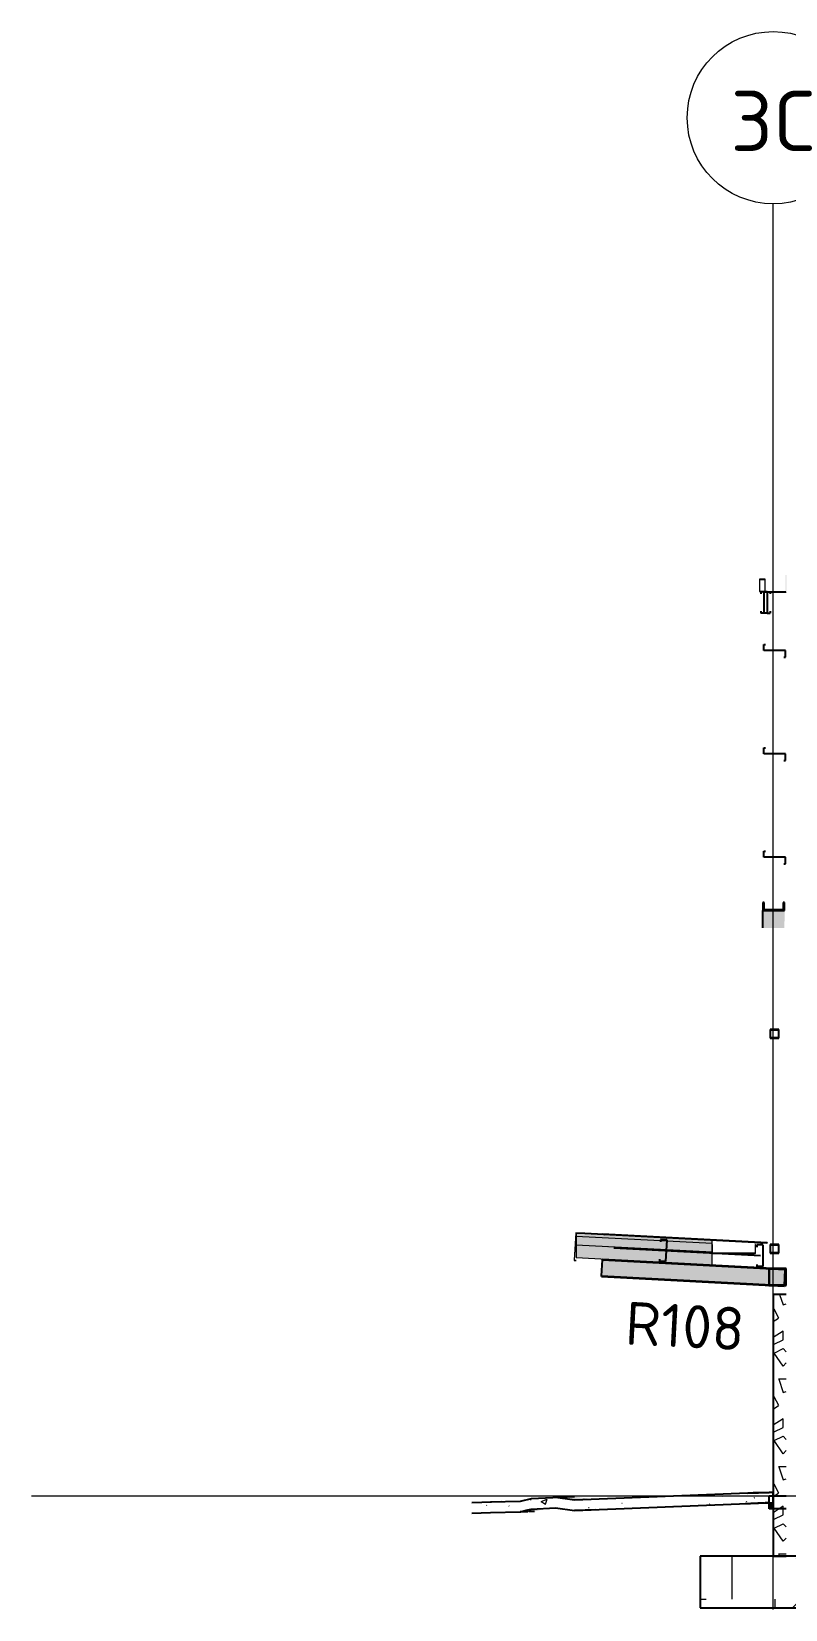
# Model space of a CAD drawing. Header units: millimetres. Extents: x 632 to 561478, y -3890 to 22200.
# Drawn here: x 447830 to 456590, y 3882 to 22200 of the extents above; entities that cross this region are included whole.
import ezdxf

# ---------------------------------------------------------------- set-up
doc = ezdxf.new("R2010")
doc.units = ezdxf.units.MM
doc.linetypes.add('Dash', pattern=[7, 5, -2])
doc.linetypes.add('Hidden Double', pattern=[7, 5, -2])
for name, color, linetype, lineweight in [('A-200-M_WALL_EXT', 113, 'Continuous', 13), ('A-200-M_WALL_PAT', 111, 'Continuous', 13), ('A-230-H-FLOOR', 190, 'Continuous', 13), ('A-230-M_FLOOR', 192, 'Continuous', 13), ('A-230-MH_FLOOR', 190, 'Hidden Double', 13), ('A-270-M_ROOF', 132, 'Continuous', 13), ('S-160-M_FOUND', 171, 'Continuous', 13), ('S-280-A_STRUCT_FRAME', 2, 'Continuous', 18), ('S-280-M_STRUCT_FRAME', 12, 'Continuous', 13), ('Z-030-M_GRID', 191, 'Continuous', 13), ('Z-033_T_GRIDREF', 31, 'Continuous', 13), ('Z-230-A_LEVEL', 51, 'Continuous', 13)]:
    doc.layers.add(name, color=color, linetype=linetype, lineweight=lineweight)
doc.styles.add('ISOCPEUR_1', font='isocpeur.ttf', dxfattribs={"height": 700})
doc.styles.add('ISOCPEUR_2', font='isocpeur.ttf', dxfattribs={"height": 500})

# ---------------------------------------------------------------- blocks, each defined once
blk = doc.blocks.new('Roof Gutters4 - Roof Gutters-3348027-S6_501-SECTION C9')
at = {"layer": 'A-270-M_ROOF', "lineweight": 5, "transparency": 33554432}
for points in [[(4310390, 7932), (4310390, 7934), (4310372, 7935), (4310391, 8251), (4310491, 8247), (4312608, 8136), (4312609, 8139), (4310388, 8254), (4310369, 7933)], [(4312608, 8132), (4312609, 8138), (4310696, 8238), (4310713, 8232), (4311994, 8165)], [(4312609, 8139), (4312609, 8141), (4311994, 8171)], [(4312608, 8132), (4312608, 8132), (4311994, 8165)]]:
    blk.add_hatch(color=253, dxfattribs=at).paths.add_polyline_path(points)
at = {"layer": 'A-270-M_ROOF', "color": 53, "lineweight": 5}
for p, q in [((4310388, 8254), (4310369, 7933)), ((4310372, 7935), (4310391, 8251)), ((4310491, 8250), (4310388, 8254)), ((4310388, 8254), (4310388, 8254)), ((4310391, 8251), (4310491, 8247)), ((4310391, 8251), (4310391, 8251)), ((4312609, 8139), (4310491, 8250)), ((4310491, 8250), (4310696, 8241)), ((4310491, 8247), (4312608, 8136)), ((4310696, 8238), (4310491, 8247)), ((4312609, 8141), (4310696, 8241)), ((4310696, 8241), (4310696, 8241)), ((4310696, 8241), (4310702, 8239)), ((4312609, 8138), (4310696, 8238)), ((4310702, 8236), (4310696, 8238)), ((4310696, 8238), (4310696, 8238)), ((4310705, 8235), (4310702, 8236)), ((4310703, 8238), (4310706, 8237)), ((4310713, 8232), (4310705, 8235)), ((4310706, 8237), (4310712, 8235)), ((4310712, 8235), (4310715, 8234)), ((4311971, 8166), (4310713, 8232)), ((4310723, 8231), (4310713, 8232)), ((4310713, 8232), (4310713, 8232)), ((4310715, 8234), (4310723, 8231)), ((4311971, 8166), (4310723, 8231)), ((4310723, 8231), (4310723, 8231)), ((4312608, 8132), (4311971, 8166)), ((4312608, 8132), (4311971, 8166)), ((4312608, 8136), (4312609, 8139)), ((4312608, 8136), (4312609, 8138)), ((4312608, 8136), (4312608, 8132)), ((4312608, 8132), (4312608, 8136)), ((4312608, 8132), (4312608, 8132)), ((4312609, 8141), (4312609, 8139)), ((4310369, 7933), (4310390, 7932)), ((4310369, 7933), (4310369, 7933)), ((4310390, 7934), (4310372, 7935)), ((4310372, 7935), (4310372, 7935)), ((4310390, 7932), (4310390, 7934)), ((4310390, 7934), (4310390, 7934)), ((4310390, 7932), (4310390, 7932))]:
    blk.add_line(p, q, dxfattribs=at)
blk = doc.blocks.new('25021-APA-ZZ-ZZ-M3-AR-000001_V3_rvt-8-S6_501-SECTION C9')
at = {"layer": 'A-270-M_ROOF', "transparency": 33554432}
for color, points in [(253, [(4312547, 15687), (4312550, 15691), (4312527, 15704), (4312527, 15837), (4312582, 15837), (4312582, 15692), (4312832, 15692), (4312832, 15892), (4312827, 15892), (4312827, 15697), (4312587, 15697), (4312587, 15842), (4312522, 15842), (4312522, 15701)]), (9, [(4311971, 8133), (4311971, 8168), (4310391, 8251), (4310391, 8216)]), (253, [(4311994, 8016), (4312475, 8016), (4312473, 8018), (4311973, 8018), (4311971, 8016)])]:
    blk.add_hatch(color=color, dxfattribs=at).paths.add_polyline_path(points)
at = {"layer": 'A-270-M_ROOF', "lineweight": 5, "transparency": 33554432}
for color, points in [(8, [(4311971, 8033), (4311971, 8133), (4310391, 8216), (4310391, 8116)]), (8, [(4311971, 7883), (4311971, 8033), (4310391, 8116), (4310391, 7966), (4310850, 7942)]), (253, [(4311973, 8018), (4311974, 8020), (4311973, 8118)]), (253, [(4312475, 8016), (4312476, 8018), (4312475, 8118)])]:
    blk.add_hatch(color=color, dxfattribs=at).paths.add_polyline_path(points)
at = {"layer": 'A-270-M_ROOF', "color": 53, "lineweight": 5}
for p, q in [((4312522, 15842), (4312522, 15701)), ((4312587, 15842), (4312522, 15842)), ((4312522, 15842), (4312523, 15842)), ((4312527, 15704), (4312527, 15837)), ((4312527, 15837), (4312582, 15837)), ((4312527, 15837), (4312528, 15837)), ((4312582, 15837), (4312582, 15692)), ((4312582, 15837), (4312583, 15837)), ((4312587, 15697), (4312587, 15842)), ((4312587, 15842), (4312588, 15842)), ((4312522, 15701), (4312547, 15687)), ((4312523, 15701), (4312522, 15701)), ((4312550, 15691), (4312527, 15704)), ((4312527, 15704), (4312528, 15704)), ((4312547, 15687), (4312550, 15691)), ((4312547, 15687), (4312547, 15687)), ((4312550, 15691), (4312551, 15691)), ((4312582, 15692), (4312832, 15692)), ((4312582, 15692), (4312583, 15692)), ((4312827, 15697), (4312587, 15697)), ((4312587, 15697), (4312588, 15697)), ((4311971, 8168), (4310391, 8251)), ((4310391, 8251), (4310391, 7966)), ((4310391, 8251), (4310391, 8251)), ((4310391, 8216), (4311971, 8133)), ((4310391, 8116), (4311971, 8033)), ((4311971, 7883), (4311971, 8168)), ((4311971, 8168), (4311972, 8168)), ((4311973, 8118), (4311971, 8118)), ((4311971, 8118), (4311971, 8016)), ((4311972, 8118), (4311971, 8118)), ((4311973, 8018), (4311973, 8118)), ((4311974, 8118), (4311973, 8118)), ((4312475, 8118), (4312473, 8118)), ((4312473, 8118), (4312473, 8018)), ((4312474, 8118), (4312473, 8118)), ((4312475, 8016), (4312475, 8118)), ((4312475, 8118), (4312476, 8118)), ((4310391, 7966), (4311971, 7883)), ((4310391, 7966), (4310391, 7966)), ((4311971, 8016), (4312475, 8016)), ((4311972, 8016), (4311971, 8016)), ((4311972, 7883), (4311971, 7883)), ((4312473, 8018), (4311973, 8018)), ((4311974, 8018), (4311973, 8018)), ((4312474, 8018), (4312473, 8018)), ((4312476, 8016), (4312475, 8016))]:
    blk.add_line(p, q, dxfattribs=at)
blk.add_blockref('Roof Gutters4 - Roof Gutters-3348027-S6_501-SECTION C9', (0, 0), dxfattribs=at)
blk = doc.blocks.new('NRP_Framing-Steel-UB - R108 - 200UB25_4-4245420-S6_501-SECTION C9')
at = {"layer": 'S-280-M_STRUCT_FRAME', "linetype": 'Dash', "lineweight": 25}
for points in [[(4312809, 7643), (4312818, 7830), (4310696, 7942), (4310686, 7754), (4311994, 7686)], [(4312818, 7830), (4312819, 7838), (4310697, 7949), (4310696, 7942), (4311994, 7874)], [(4312808, 7635), (4312809, 7643), (4310686, 7754), (4310686, 7746), (4311994, 7678)]]:
    blk.add_hatch(color=256, dxfattribs=at).paths.add_polyline_path(points)
at = {"layer": 'S-280-M_STRUCT_FRAME', "lineweight": 25}
for p, q in [((4310686, 7754), (4310696, 7942)), ((4310696, 7942), (4310697, 7949)), ((4310696, 7942), (4312818, 7830)), ((4310697, 7949), (4312819, 7838)), ((4310686, 7746), (4310686, 7754)), ((4310686, 7754), (4312809, 7643)), ((4310686, 7746), (4312808, 7635)), ((4312818, 7830), (4312809, 7643)), ((4312819, 7838), (4312818, 7830)), ((4312809, 7643), (4312808, 7635))]:
    blk.add_line(p, q, dxfattribs=at)
blk = doc.blocks.new('NRP_Framing-Steel-Purlin C - P946 - EC250-24-4139179-S6_501-SECTION C9')
at = {"layer": 'S-280-M_STRUCT_FRAME', "color": 1, "lineweight": 25}
blk.add_line((4310756, 8081), (4310755, 8081), dxfattribs=at)
blk.add_line((4310756, 8081), (4310755, 8081), dxfattribs=at)
blk = doc.blocks.new('NRP_Framing-Steel-Purlin C - P946 - EC250-24-4139209-S6_501-SECTION C9')
at = {"layer": 'S-280-M_STRUCT_FRAME', "color": 1, "lineweight": 25}
for p, q in [((4311371, 8174), (4311370, 8150)), ((4311444, 8171), (4311371, 8174)), ((4311444, 8171), (4311431, 7921)), ((4311359, 7949), (4311358, 7925)), ((4311431, 7921), (4311358, 7925))]:
    blk.add_line(p, q, dxfattribs=at)
blk = doc.blocks.new('NRP_Framing-Steel-Purlin C - P946 - EC250-24-4139008-S6_501-SECTION C9')
at = {"layer": 'S-280-M_STRUCT_FRAME', "color": 1, "lineweight": 25}
for p, q in [((4312562, 8113), (4312489, 8113)), ((4312489, 8113), (4312489, 8089)), ((4312562, 8113), (4312562, 7863)), ((4312489, 7887), (4312489, 7863)), ((4312562, 7863), (4312489, 7863))]:
    blk.add_line(p, q, dxfattribs=at)
blk = doc.blocks.new('NRP_Framing-Steel-Purlin Z - G914 - EZ250-15-4094698-S6_501-SECTION C9')
at = {"layer": 'S-280-M_STRUCT_FRAME', "color": 150, "lineweight": 25}
for p, q in [((4312572, 12615), (4312572, 12686)), ((4312572, 12686), (4312592, 12686)), ((4312572, 12615), (4312572, 12686)), ((4312572, 12686), (4312592, 12686)), ((4312822, 12615), (4312572, 12615)), ((4312822, 12615), (4312572, 12615)), ((4312803, 12539), (4312822, 12539)), ((4312803, 12539), (4312822, 12539)), ((4312822, 12539), (4312822, 12615)), ((4312822, 12539), (4312822, 12615))]:
    blk.add_line(p, q, dxfattribs=at)
blk = doc.blocks.new('NRP_Framing-Steel-Purlin Z - G914 - EZ250-15-4096993-S6_501-SECTION C9')
at = {"layer": 'S-280-M_STRUCT_FRAME', "color": 150, "lineweight": 25}
for p, q in [((4312572, 13815), (4312572, 13886)), ((4312572, 13886), (4312592, 13886)), ((4312572, 13815), (4312572, 13886)), ((4312572, 13886), (4312592, 13886)), ((4312822, 13815), (4312572, 13815)), ((4312822, 13815), (4312572, 13815)), ((4312803, 13739), (4312822, 13739)), ((4312803, 13739), (4312822, 13739)), ((4312822, 13739), (4312822, 13815)), ((4312822, 13739), (4312822, 13815))]:
    blk.add_line(p, q, dxfattribs=at)
blk = doc.blocks.new('NRP_Framing-Steel-Purlin Z - G914 - EZ250-15-4096994-S6_501-SECTION C9')
at = {"layer": 'S-280-M_STRUCT_FRAME', "color": 150, "lineweight": 25}
for p, q in [((4312572, 15015), (4312572, 15086)), ((4312572, 15086), (4312592, 15086)), ((4312572, 15015), (4312572, 15086)), ((4312572, 15086), (4312592, 15086)), ((4312822, 15015), (4312572, 15015)), ((4312822, 15015), (4312572, 15015)), ((4312803, 14939), (4312822, 14939)), ((4312803, 14939), (4312822, 14939)), ((4312822, 14939), (4312822, 15015)), ((4312822, 14939), (4312822, 15015))]:
    blk.add_line(p, q, dxfattribs=at)
blk = doc.blocks.new('NRP_Framing-Steel-Purlin C - G946 - EC250-24-4093775-S6_501-SECTION C9')
at = {"layer": 'S-280-M_STRUCT_FRAME', "color": 1, "lineweight": 25}
for p, q in [((4312571, 15697), (4312571, 15447)), ((4312611, 15697), (4312644, 15697)), ((4312644, 15697), (4312644, 15673)), ((4312611, 15447), (4312644, 15447)), ((4312644, 15471), (4312644, 15447))]:
    blk.add_line(p, q, dxfattribs=at)
blk = doc.blocks.new('NRP_Framing-Steel-Purlin C - G946 - EC250-24-4099636-S6_501-SECTION C9')
at = {"layer": 'S-280-M_STRUCT_FRAME', "color": 1, "lineweight": 25}
for p, q in [((4312611, 15697), (4312538, 15697)), ((4312538, 15697), (4312538, 15673)), ((4312611, 15697), (4312611, 15447)), ((4312538, 15471), (4312538, 15447)), ((4312611, 15447), (4312538, 15447))]:
    blk.add_line(p, q, dxfattribs=at)
blk = doc.blocks.new('NRP_Framing-Steel-SHS - WH433 - 100x100x5_0SHS-4136496-S6_501-SECTION C9')
at = {"layer": 'S-280-M_STRUCT_FRAME', "linetype": 'Dash', "lineweight": 25}
h = blk.add_hatch(color=256, dxfattribs=at)
h.paths.add_polyline_path([(4312746, 8018), (4312746, 8118), (4312646, 8118), (4312646, 8018)])
h.paths.add_polyline_path([(4312651, 8023), (4312651, 8113), (4312741, 8113), (4312741, 8023)])
at = {"layer": 'S-280-M_STRUCT_FRAME', "lineweight": 25}
for p, q in [((4312746, 8118), (4312646, 8118)), ((4312646, 8118), (4312646, 8018)), ((4312651, 8113), (4312741, 8113)), ((4312651, 8023), (4312651, 8113)), ((4312741, 8113), (4312741, 8023)), ((4312746, 8018), (4312746, 8118)), ((4312646, 8018), (4312746, 8018)), ((4312741, 8023), (4312651, 8023))]:
    blk.add_line(p, q, dxfattribs=at)
blk = doc.blocks.new('NRP_Framing-Steel-Purlin C - P946 - EC250-24-4139180-S6_501-SECTION C9')
at = {"layer": 'S-280-M_STRUCT_FRAME', "color": 1, "lineweight": 25}
blk.add_line((4312532, 7988), (4310829, 8078), dxfattribs=at)
blk.add_line((4312532, 7988), (4310829, 8078), dxfattribs=at)
blk = doc.blocks.new('NRP_Framing-Steel-SHS - S444 - 200x200x6_0SHS-4135941-S6_501-SECTION C9')
at = {"layer": 'S-280-M_STRUCT_FRAME', "linetype": 'Dash', "lineweight": 25}
h = blk.add_hatch(color=256, dxfattribs=at)
h.paths.add_polyline_path([(4312632, 7641), (4312660, 7643), (4312632, 7643)])
h.paths.add_polyline_path([(4312808, 7641), (4312832, 7642), (4312832, 7841), (4312759, 7841), (4312819, 7838), (4312819, 7835), (4312826, 7835), (4312826, 7647), (4312809, 7647), (4312809, 7643)])
for p, q in [((4312758, 7841), (4312632, 7841)), ((4312632, 7841), (4312632, 7645)), ((4312638, 7835), (4312723, 7835)), ((4312638, 7647), (4312638, 7835)), ((4312725, 7835), (4312819, 7835)), ((4312832, 7641), (4312832, 7841)), ((4312726, 7647), (4312638, 7647)), ((4312693, 7641), (4312808, 7641)), ((4312809, 7647), (4312728, 7647))]:
    blk.add_line(p, q, dxfattribs=at)
at = {"layer": 'S-280-M_STRUCT_FRAME', "lineweight": 25}
for p, q in [((4312832, 7841), (4312760, 7841)), ((4312819, 7835), (4312826, 7835)), ((4312826, 7835), (4312826, 7647)), ((4312632, 7644), (4312632, 7641)), ((4312632, 7641), (4312691, 7641)), ((4312808, 7641), (4312832, 7641)), ((4312826, 7647), (4312809, 7647))]:
    blk.add_line(p, q, dxfattribs=at)
blk = doc.blocks.new('Grid - NRP_Grid-Head-320187-S6_501-SECTION C9')
at = {"layer": 'Z-033_T_GRIDREF'}
blk.add_circle((4352682, 21200), 1000, dxfattribs=at)

msp = doc.modelspace()

# ---------------------------------------------------------------- hatches: boundary and pattern name
at = {"layer": 'A-200-M_WALL_PAT'}
h = msp.add_hatch(dxfattribs=at)
h.set_pattern_fill('FP_24', color=250, angle=116.56505, style=0, pattern_type=2)
h.set_pattern_definition([(296.565, (482723.5, 152.4), (5e-05, 1016), [113.592, -2158.253]), (33.69, (482774.3, 50.8), (7e-05, 1016), [183.16, -3480.08]), (33.69, (483790.3, 50.8), (7e-05, 1016), [183.16, -3480.08]), (33.69, (484806.3, 50.8), (7e-05, 1016), [183.16, -3480.08]), (116.565, (482926.7, 152.4), (5e-05, 1016), [113.592, -2158.253]), (213.69, (482875.9, 254), (7e-05, 1016), [183.16, -3480.08]), (213.69, (483891.9, 254), (7e-05, 1016), [183.16, -3480.08]), (213.69, (484907.9, 254), (7e-05, 1016), [183.16, -3480.08]), (26.565, (483129.9, 152.4), (5e-05, 1016), [227.185, -2044.66]), (26.565, (484145.9, 152.4), (5e-05, 1016), [227.185, -2044.66]), (270, (483333.1, 254), (1016, 0.0009), [101.6, -914.4]), (225, (483333.1, 152.4), (-0.002, 1016), [143.684, -1293.157]), (135, (483231.5, 50.8), (-0.0009, 1016), [143.684, -1293.157]), (288.435, (482926.7, 457.2), (-0.002, 1015.9997), [160.644, -3052.23]), (18.435, (482977.5, 304.8), (-0.002, 1016), [160.64, -3052.23]), (18.435, (483993.5, 304.8), (-0.002, 1016), [160.64, -3052.23]), (18.435, (485009.5, 304.8), (-0.002, 1016), [160.64, -3052.23]), (135, (483129.9, 355.6), (-0.0009, 1016), [143.684, -1293.157]), (180, (483028.3, 457.2), (0.0009, -1016), [101.6, -914.4]), (251.565, (482672.7, 711.2), (0.0004, 1015.9997), [160.644, -3052.23]), (315, (482621.9, 558.8), (-0.0009, 1016), [143.684, -1293.157]), (71.565, (482723.5, 457.2), (0.0004, 1015.9997), [160.644, -3052.23]), (135, (482774.3, 609.6), (-0.0009, 1016), [143.684, -1293.157]), (225, (483079.1, 711.2), (-0.002, 1016), [143.684, -1293.157]), (123.69, (482977.5, 609.6), (7e-05, 1016), [183.16, -3480.08]), (123.69, (483993.5, 609.6), (7e-05, 1016), [183.16, -3480.08]), (26.565, (482875.9, 762), (5e-05, 1016), [113.59, -2158.25]), (26.565, (483891.9, 762), (5e-05, 1016), [113.59, -2158.25]), (315, (482977.5, 812.8), (-0.0009, 1016), [143.684, -1293.157]), (213.69, (483434.7, 965.2), (7e-05, 1016), [183.16, -3480.08]), (213.69, (484450.7, 965.2), (7e-05, 1016), [183.16, -3480.08]), (213.69, (485466.7, 965.2), (7e-05, 1016), [183.16, -3480.08]), (296.565, (483282.3, 863.6), (5e-05, 1016), [113.592, -2158.253]), (45, (483333.1, 762), (-0.0009, 1016), [143.684, -1293.157]), (90, (483434.7, 863.6), (-1016, -0.0009), [101.6, -914.4]), (213.69, (482977.5, 1016), (7e-05, 1016), [183.16, -3480.08]), (213.69, (483993.5, 1016), (7e-05, 1016), [183.16, -3480.08]), (213.69, (485009.5, 1016), (7e-05, 1016), [183.16, -3480.08]), (315, (482825.1, 914.4), (-0.0009, 1016), [71.842, -1365]), (26.565, (482875.9, 863.6), (5e-05, 1016), [113.59, -2158.25]), (26.565, (483891.9, 863.6), (5e-05, 1016), [113.59, -2158.25]), (90, (482977.5, 914.4), (-1016, -0.0009), [101.6, -914.4]), (333.435, (482571.1, 965.2), (-0.002, 1016), [113.59, -2158.25]), (333.435, (483587.1, 965.2), (-0.002, 1016), [113.59, -2158.25]), (243.435, (482672.7, 914.4), (-0.002, 1016), [113.592, -2158.253]), (161.565, (482621.9, 812.8), (0.0004, 1016), [160.64, -3052.23]), (161.565, (483637.9, 812.8), (0.0004, 1016), [160.64, -3052.23]), (161.565, (484653.9, 812.8), (0.0004, 1016), [160.64, -3052.23]), (45, (482469.5, 863.6), (-0.0009, 1016), [143.684, -1293.157]), (26.565, (482520.3, -5e-05), (5e-05, 1016), [113.59, -2158.25]), (26.565, (483536.3, -0.0001), (5e-05, 1016), [113.59, -2158.25]), (116.565, (482621.9, 50.8), (5e-05, 1016), [113.592, -2158.253]), (206.565, (482571.1, 152.4), (5e-05, 1016), [113.59, -2158.25]), (206.565, (483587.1, 152.4), (5e-05, 1016), [113.59, -2158.25]), (296.565, (482469.5, 101.6), (5e-05, 1016), [113.592, -2158.253]), (14.036, (483231.5, 457.2), (0.003, 1016), [209.45, -3979.62]), (14.036, (484247.5, 457.2), (0.003, 1016), [209.45, -3979.62]), (14.036, (485263.5, 457.2), (0.003, 1016), [209.45, -3979.62]), (14.036, (486279.5, 457.2), (0.003, 1016), [209.45, -3979.62]), (135, (483434.7, 508), (-0.0009, 1016), [143.684, -1293.157]), (198.435, (483333.1, 609.6), (-0.002, 1016), [160.64, -3052.23]), (198.435, (484349.1, 609.6), (-0.002, 1016), [160.64, -3052.23]), (198.435, (485365.1, 609.6), (-0.002, 1016), [160.64, -3052.23]), (296.565, (483180.7, 558.8), (5e-05, 1016), [113.592, -2158.253]), (333.435, (482520.3, 304.8), (-0.002, 1016), [113.59, -2158.25]), (333.435, (483536.3, 304.8), (-0.002, 1016), [113.59, -2158.25]), (45, (482621.9, 254), (-0.0009, 1016), [71.842, -1365]), (116.565, (482672.7, 304.8), (5e-05, 1016), [113.592, -2158.253]), (225, (482621.9, 406.4), (-0.002, 1016), [143.684, -1293.157])])
h.paths.add_polyline_path([(456449.2, 4500), (456599.2, 4500), (456599.2, 7540), (456449.2, 7540), (456449.2, 6899.5)])
at = {"layer": 'A-230-H-FLOOR'}
h = msp.add_hatch(dxfattribs=at)
h.set_pattern_fill('FP_25', color=256, style=0, pattern_type=2)
h.set_pattern_definition([(50, (482469.5, 0), (728.737, -63.756), [76.2, -838.2]), (355, (482469.5, 0), (-140.972, 764.228), [60.96, -670.56]), (100.451, (482530.2, -5.3), (587.77, 700.467), [64.76, -712.36]), (46.184, (482469.5, 203.2), (1084.316, -168.17), [114.3, -1257.3]), (96.636, (482559.9, 189.2), (949.61, 989.71), [97.14, -1068.54]), (351.184, (482469.5, 203.2), (949.62, 989.7), [91.44, -1005.84]), (21, (482571.1, 152.4), (606.458, -409.06), [76.2, -838.2]), (326, (482571.1, 152.4), (247.208, 736.753), [60.96, -670.56]), (71.451, (482621.64, 118.3), (853.668, 327.685), [64.76, -712.36]), (37.5, (482469.5, 0), (12.3547, 338.2201), [6.706, -655.726, 6.706, -674.014, -673.1]), (37.5, (482469.5, 0), (12.3547, 338.2201), [-1343.152, 6.706, -666.394]), (7.5, (482469.5, 0), (267.279, 400.722), [6.706, -381.406, 6.706, -640.486, -256.54]), (7.5, (482469.5, 0), (267.279, 400.722), [-1035.304, 6.706, -249.834]), (327.5, (482242.94, 0), (542.3633, -22.9153), [6.706, -247.294, 6.706, -785.774, -1051.56]), (327.5, (482242.94, 0), (542.3633, -22.9153), [-1046.48, 6.706, -1044.854]), (317.5, (482141.34, 0), (592.517, 101.707), [6.706, -323.494, 6.706, -519.582, -746.76]), (317.5, (482141.34, 0), (592.517, 101.707), [-856.488, 6.706, -740.054])])
h.paths.add_polyline_path([(452948, 5000.9), (453506.8, 5014.7), (453634.6, 5047.7), (453918.9, 5060.4), (454140.3, 5030.6), (456403.3, 5120), (456449.2, 5120), (456449.2, 5240), (456403.3, 5240), (456154.1, 5232), (454140, 5150.6), (453918.8, 5180.4), (453634.6, 5167.7), (453506.8, 5134.7), (452948, 5120.9), (452948, 5006.3)])
h.paths.add_polyline_path([(454140, 5150.6), (454140, 5150.6), (454140, 5150.6)])
at = {"layer": 'A-230-H-FLOOR', "lineweight": 5}
h = msp.add_hatch(color=256, dxfattribs=at)
h.paths.add_polyline_path([(454140, 5150.6), (454140, 5150.6), (453968.3, 5173.7)])
h.paths.add_polyline_path([(454140, 5150.6), (454140.1, 5150.6), (454363.9, 5159.6), (454137.5, 5190.2), (453919, 5180.4), (454094.6, 5156.7)])
for points in [[(456399.2, 5240), (456154.1, 5232), (456403.3, 5240)], [(456399.1, 5240), (456217.2, 5238.2), (456168.9, 5232.5)], [(456347.7, 5239.5), (456347.7, 5239.5), (456399.1, 5240), (456399.1, 5240)], [(453506.8, 5014.7), (453675.5, 5018.9), (453818.5, 5055.9), (453634.6, 5047.7), (453557, 5027.7)], [(456305.2, 5115.6), (456390.7, 5119.6), (456390.6, 5119.6), (456305.2, 5115.6)]]:
    msp.add_hatch(color=256, dxfattribs=at).paths.add_polyline_path(points)
h = msp.add_hatch(color=256, dxfattribs=at)
h.paths.add_polyline_path([(454140, 5030.6), (454140.3, 5030.6), (454986.3, 5064.8)])
h.paths.add_polyline_path([(454140.1, 5030.6), (454385.5, 5036.7), (456381.7, 5119.3), (456154.1, 5112), (454141.1, 5030.6)])
at = {"layer": 'A-230-M_FLOOR', "lineweight": 5}
msp.add_hatch(color=256, dxfattribs=at).paths.add_polyline_path([(456449.2, 5050), (456449.2, 5120), (456399.2, 5119.9), (456399.3, 5050), (456403.3, 5050)])
at = {"layer": 'S-160-M_FOUND'}
h = msp.add_hatch(dxfattribs=at)
h.set_pattern_fill('FP_23', color=256, style=0, pattern_type=2)
h.set_pattern_definition([(45, (482469.5, 0), (-1414.214, 0), [750, -3000]), (45, (483469.5, 1000), (-1414.214, 0), [750, -3000]), (45, (484469.5, -300), (-1414.214, 0), [250, -2000]), (90, (484469.5, 500), (-500, 500), [500, -2000]), (315, (484469.5, 1000), (0, 2828.43), [500, -3000]), (0, (483469.5, 1000), (2000, 2000), [300, -1000]), (0, (480969.5, 2000), (2000, 2000), [300, -2000])])
h.paths.add_polyline_path([(455600.5, 3900), (458000.5, 3900), (458000.5, 4500), (455600.5, 4500)])
at = {"layer": 'S-280-M_STRUCT_FRAME', "lineweight": 5}
for points in [[(456579.1, 11794.4), (456579.3, 11997.6), (456329.1, 11997.6), (456329.2, 11794.5), (456344.2, 11794.5)], [(456329.2, 11997.6), (456579.2, 11997.6), (456579.2, 12089.4), (456564.2, 12089.4), (456564.2, 12005.8), (456344.2, 12005.8), (456344.2, 12089.4), (456329.2, 12089.4), (456329.2, 11997.6)]]:
    msp.add_hatch(color=256, dxfattribs=at).paths.add_polyline_path(points)
h = msp.add_hatch(color=256, dxfattribs=at)
h.paths.add_polyline_path([(456513.2, 10514), (456513.2, 10614), (456413.2, 10614), (456413.2, 10514)])
h.paths.add_polyline_path([(456418.2, 10519), (456418.2, 10609), (456508.2, 10609), (456508.2, 10519)])

# ---------------------------------------------------------------- linework, layer by layer
at = {"layer": 'A-200-M_WALL_EXT', "lineweight": 25}
for p, q in [((456449.2, 7540), (456449.2, 4500)), ((456599.2, 7540), (456449.2, 7540)), ((456449.2, 4500), (456599.2, 4500))]:
    msp.add_line(p, q, dxfattribs=at)
at = {"layer": 'A-230-M_FLOOR', "lineweight": 25}
for p, q in [((453290.1, 5129.5), (452948, 5120.9)), ((453506.8, 5134.7), (453163.2, 5126.3)), ((453634.6, 5167.7), (453506.8, 5134.7)), ((454137.6, 5190.2), (453634.6, 5167.7)), ((454140, 5150.6), (453918.9, 5180.4)), ((456154.1, 5232), (454140, 5150.6)), ((456403.3, 5240), (456154.1, 5232)), ((456154.1, 5232), (456399.2, 5240)), ((456217, 5238.2), (456398.2, 5240)), ((456449.2, 5240), (456399.2, 5240)), ((456449.2, 5120), (456449.2, 5240)), ((452948, 5000.9), (453163.2, 5006.3)), ((453163.2, 5006.3), (453506.8, 5014.7)), ((453577.7, 5033), (453634.6, 5047.7)), ((453634.6, 5047.7), (453918.9, 5060.4)), ((453918.9, 5060.4), (454140, 5030.6)), ((454140, 5030.6), (456154.1, 5112)), ((454385.5, 5036.7), (454140, 5030.6)), ((456154.1, 5112), (456403.3, 5120)), ((456399.2, 5050), (456399.2, 5119.9)), ((456449.2, 5050), (456399.2, 5050)), ((456403.3, 5120), (456449.2, 5120))]:
    msp.add_line(p, q, dxfattribs=at)
at = {"layer": 'A-230-MH_FLOOR', "lineweight": 25}
for p, q in [((456399.2, 5119.9), (456399.2, 5200)), ((456399.2, 5200), (456599.2, 5200)), ((453506.8, 5014.7), (453577.7, 5033)), ((453675.4, 5018.9), (453506.8, 5014.7)), ((456387, 5119.4), (456121.4, 5106.9)), ((456599.2, 5050), (456449.2, 5050))]:
    msp.add_line(p, q, dxfattribs=at)
at = {"layer": 'S-160-M_FOUND', "lineweight": 25}
for p, q in [((458000.5, 4500), (455600.5, 4500)), ((455600.5, 4500), (455600.5, 3900)), ((455600.5, 3900), (458000.5, 3900))]:
    msp.add_line(p, q, dxfattribs=at)
at = {"layer": 'S-280-M_STRUCT_FRAME', "lineweight": 25}
for p, q in [((456329.2, 12089.4), (456329.2, 11997.6)), ((456344.2, 12089.4), (456329.2, 12089.4)), ((456329.2, 11997.6), (456468.7, 11997.6)), ((456329.2, 11794.4), (456329.2, 11997.6)), ((456344.2, 12005.8), (456344.2, 12089.4)), ((456564.2, 12005.8), (456344.2, 12005.8)), ((456579.2, 12089.4), (456564.2, 12089.4)), ((456564.2, 12089.4), (456564.2, 12005.8)), ((456579.2, 11997.6), (456579.2, 12089.4)), ((456513.2, 10614), (456413.2, 10614)), ((456413.2, 10614), (456413.2, 10514)), ((456413.2, 10514), (456513.2, 10514)), ((456418.2, 10609), (456508.2, 10609)), ((456418.2, 10519), (456418.2, 10609)), ((456508.2, 10519), (456418.2, 10519)), ((456508.2, 10609), (456508.2, 10519)), ((456513.2, 10514), (456513.2, 10614))]:
    msp.add_line(p, q, dxfattribs=at)
at = {"layer": 'S-280-M_STRUCT_FRAME', "linetype": 'Dash', "lineweight": 25}
msp.add_line((456468.8, 11997.6), (456579.2, 11997.6), dxfattribs=at)
at = {"layer": 'Z-030-M_GRID'}
msp.add_line((456449.2, 3882), (456449.2, 20200), dxfattribs=at)
at = {"layer": 'Z-230-A_LEVEL'}
msp.add_line((447830.3, 5200), (503069.7, 5200), dxfattribs=at)

# ---------------------------------------------------------------- block references
at = {"color": 10, "lineweight": 5}
msp.add_blockref('25021-APA-ZZ-ZZ-M3-AR-000001_V3_rvt-8-S6_501-SECTION C9', (-3856233.1, 0), dxfattribs=at)
at = {"layer": 'S-280-M_STRUCT_FRAME', "color": 1, "lineweight": 25}
for name in ['NRP_Framing-Steel-Purlin C - G946 - EC250-24-4099636-S6_501-SECTION C9', 'NRP_Framing-Steel-Purlin C - G946 - EC250-24-4093775-S6_501-SECTION C9', 'NRP_Framing-Steel-Purlin C - P946 - EC250-24-4139179-S6_501-SECTION C9', 'NRP_Framing-Steel-Purlin C - P946 - EC250-24-4139180-S6_501-SECTION C9', 'NRP_Framing-Steel-Purlin C - P946 - EC250-24-4139209-S6_501-SECTION C9', 'NRP_Framing-Steel-Purlin C - P946 - EC250-24-4139008-S6_501-SECTION C9']:
    msp.add_blockref(name, (-3856233.1, 0), dxfattribs=at)
at = {"layer": 'S-280-M_STRUCT_FRAME', "color": 150, "lineweight": 25}
for name in ['NRP_Framing-Steel-Purlin Z - G914 - EZ250-15-4096994-S6_501-SECTION C9', 'NRP_Framing-Steel-Purlin Z - G914 - EZ250-15-4096993-S6_501-SECTION C9', 'NRP_Framing-Steel-Purlin Z - G914 - EZ250-15-4094698-S6_501-SECTION C9']:
    msp.add_blockref(name, (-3856233.1, 0), dxfattribs=at)
at = {"layer": 'S-280-M_STRUCT_FRAME', "lineweight": 25}
for name in ['NRP_Framing-Steel-SHS - WH433 - 100x100x5_0SHS-4136496-S6_501-SECTION C9', 'NRP_Framing-Steel-UB - R108 - 200UB25_4-4245420-S6_501-SECTION C9']:
    msp.add_blockref(name, (-3856233.1, 0), dxfattribs=at)
at = {"layer": 'S-280-M_STRUCT_FRAME', "linetype": 'Dash', "lineweight": 25}
msp.add_blockref('NRP_Framing-Steel-SHS - S444 - 200x200x6_0SHS-4135941-S6_501-SECTION C9', (-3856233.1, 0), dxfattribs=at)
at = {"layer": 'Z-033_T_GRIDREF'}
msp.add_blockref('Grid - NRP_Grid-Head-320187-S6_501-SECTION C9', (-3896233.1, 0), dxfattribs=at)

# ---------------------------------------------------------------- texts
at = {"layer": 'S-280-A_STRUCT_FRAME', "lineweight": 13, "insert": (454745.6, 7457.4), "char_height": 500, "width": 1651.476, "attachment_point": 1, "rotation": 357, "style": 'ISOCPEUR_2'}
msp.add_mtext('R108', dxfattribs=at)

# ---------------------------------------------------------------- next in the draw order: texts
at = {"layer": 'Z-033_T_GRIDREF', "insert": (455952.9, 21512.1), "char_height": 700, "width": 1186.497, "attachment_point": 1, "style": 'ISOCPEUR_1', "bg_fill": 3, "box_fill_scale": 1.25, "bg_fill_color": 256, "bg_fill_true_color": 13158600, "bg_fill_transparency": 0}
msp.add_mtext('3C', dxfattribs=at)

doc.saveas('drawing.dxf')
